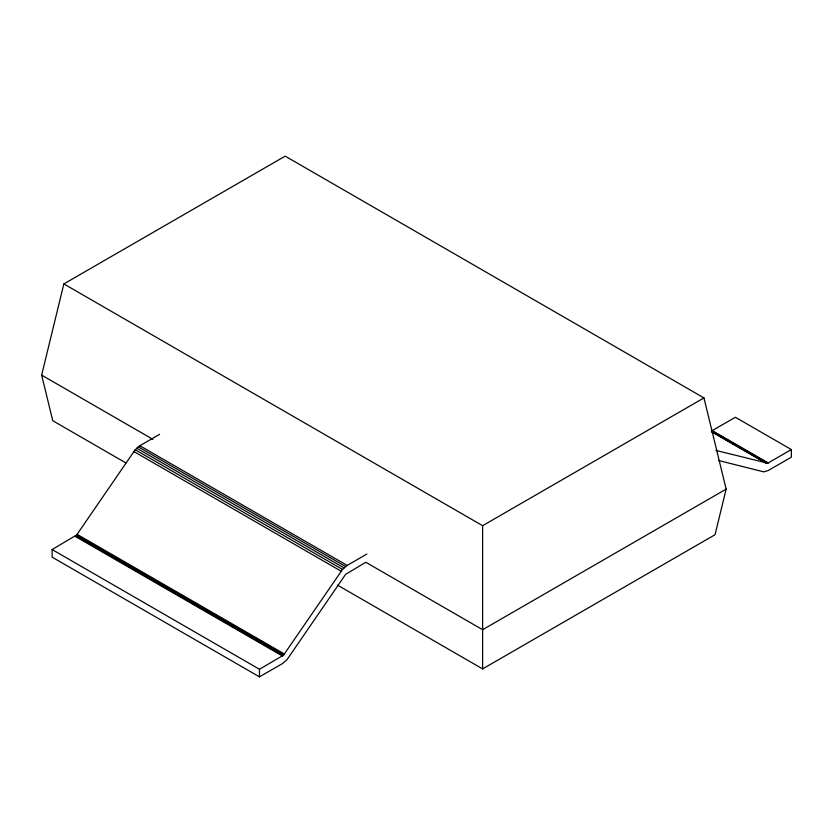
<?xml version="1.0" encoding="UTF-8"?>
<svg xmlns="http://www.w3.org/2000/svg" width="833" height="833" viewBox="0 0 833 833"><rect width="100%" height="100%" fill="white"/><g stroke="black" fill="none" stroke-linecap="round" stroke-linejoin="round"><path stroke-width="1.25" d="M337.459 585.089L482.619 668.909L482.619 525.696L63.849 283.918L41.65 375.121L52.75 420.717L125.898 462.95M63.849 283.918L285.178 156.146L703.947 397.914L726.147 489.117L715.047 534.713L482.619 668.909M726.147 489.117L482.619 629.717L365.802 562.265L345.622 574.364L287.083 659.569L282.449 663.589L259.459 676.854L52.135 557.162L52.135 549.561L76.667 534.953L135.206 449.747L139.84 445.728L159.582 434.326M52.135 549.561L259.459 669.263L283.501 655.175L342.53 569.439L347.163 565.42L366.905 554.028M482.619 525.696L703.947 397.914M791.35 449.57L767.703 463.179L711.757 430.88L735.404 417.271L791.35 449.57L791.35 457.171L768.213 470.53L763.757 471.874L718.4 460.441M715.964 450.445L767.703 463.179M712.267 430.63L768.213 462.929M711.257 431.036L767.203 463.335M711.903 431.723L766.724 463.377M711.465 431.671L766.287 463.325M41.65 375.121L152.856 439.324M139.84 445.728L347.163 565.42M138.236 446.8L345.56 566.502M136.674 448.154L343.998 567.856M135.206 449.747L342.53 569.439M133.853 451.528L341.176 571.23M77.125 534.359L284.449 654.051M76.667 534.953L283.991 654.644M76.178 535.484L283.501 655.175M75.657 535.931L282.981 655.633M75.126 536.296L282.449 655.987M259.459 669.263L259.459 676.854"/></g></svg>
